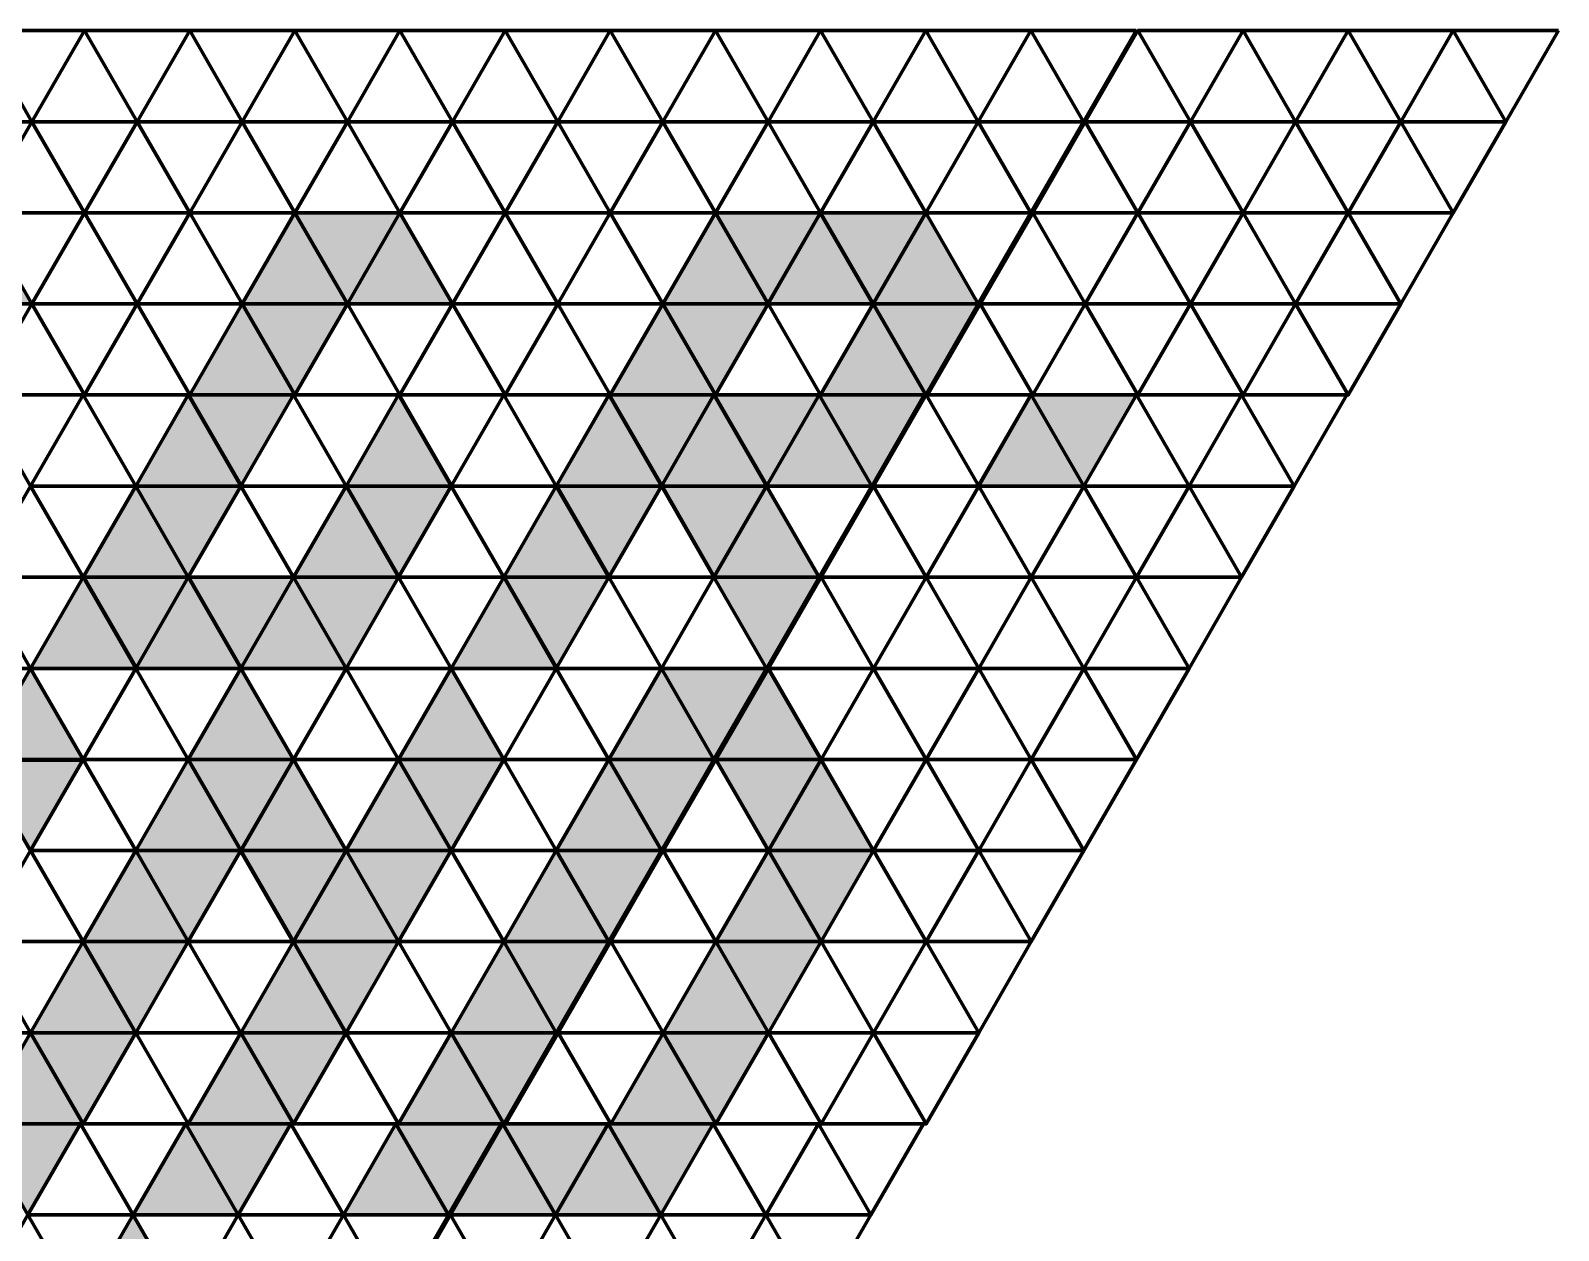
# Model space of a CAD drawing. Header units: inches. Extents: x 18 to 882, y -1167 to -33.
# Drawn here: x 609.1 to 872.7, y -240 to -33.2 of the extents above; entities that cross this region are included whole.
import ezdxf

# ---------------------------------------------------------------- set-up
doc = ezdxf.new("R2010")
doc.units = ezdxf.units.IN
doc.header["$MEASUREMENT"] = 0
doc.layers.add('Layer 1', color=7, linetype='Continuous')

# ---------------------------------------------------------------- blocks, each defined once
blk = doc.blocks.new('block 12')
at = {"layer": 'Layer 1', "true_color": 0xa7a9ab}
h = blk.add_hatch(color=253, dxfattribs=at)
h.dxf.hatch_style = 2
h.paths.add_polyline_path([(591.4, -80.21), (600.47, -64.5), (609.54, -80.21)])
h = blk.add_hatch(color=253, dxfattribs=at)
h.dxf.hatch_style = 2
h.paths.add_polyline_path([(645.44, -80.24), (654.51, -64.53), (663.57, -80.24)])
h = blk.add_hatch(color=253, dxfattribs=at)
h.dxf.hatch_style = 2
h.paths.add_polyline_path([(672.99, -64.52), (663.93, -80.22), (654.86, -64.52)])
h = blk.add_hatch(color=253, dxfattribs=at)
h.dxf.hatch_style = 2
h.paths.add_polyline_path([(663.82, -80.23), (672.89, -64.53), (681.95, -80.23)])
h = blk.add_hatch(color=253, dxfattribs=at)
h.dxf.hatch_style = 2
h.paths.add_polyline_path([(718.22, -80.23), (727.29, -64.52), (736.36, -80.23)])
h = blk.add_hatch(color=253, dxfattribs=at)
h.dxf.hatch_style = 2
h.paths.add_polyline_path([(745.42, -64.51), (736.36, -80.21), (727.29, -64.51)])
h = blk.add_hatch(color=253, dxfattribs=at)
h.dxf.hatch_style = 2
h.paths.add_polyline_path([(736.12, -80.24), (745.19, -64.54), (754.26, -80.24)])
h = blk.add_hatch(color=253, dxfattribs=at)
h.dxf.hatch_style = 2
h.paths.add_polyline_path([(763.3, -64.76), (754.23, -80.46), (745.16, -64.76)])
h = blk.add_hatch(color=253, dxfattribs=at)
h.dxf.hatch_style = 2
h.paths.add_polyline_path([(754.64, -80.41), (763.7, -64.71), (772.77, -80.41)])
h = blk.add_hatch(color=253, dxfattribs=at)
h.dxf.hatch_style = 2
h.paths.add_polyline_path([(636.63, -95.93), (645.7, -80.23), (654.76, -95.93)])
h = blk.add_hatch(color=253, dxfattribs=at)
h.dxf.hatch_style = 2
h.paths.add_polyline_path([(663.83, -80.22), (654.76, -95.92), (645.7, -80.22)])
h = blk.add_hatch(color=253, dxfattribs=at)
h.dxf.hatch_style = 2
h.paths.add_polyline_path([(709.15, -95.93), (718.22, -80.22), (727.29, -95.93)])
h = blk.add_hatch(color=253, dxfattribs=at)
h.dxf.hatch_style = 2
h.paths.add_polyline_path([(736.36, -80.21), (727.29, -95.92), (718.22, -80.21)])
h = blk.add_hatch(color=253, dxfattribs=at)
h.dxf.hatch_style = 2
h.paths.add_polyline_path([(745.43, -95.93), (754.5, -80.23), (763.57, -95.93)])
h = blk.add_hatch(color=253, dxfattribs=at)
h.dxf.hatch_style = 2
h.paths.add_polyline_path([(772.77, -80.42), (763.7, -96.13), (754.64, -80.42)])
h = blk.add_hatch(color=253, dxfattribs=at)
h.dxf.hatch_style = 2
h.paths.add_polyline_path([(627.56, -111.64), (636.63, -95.93), (645.7, -111.64)])
h = blk.add_hatch(color=253, dxfattribs=at)
h.dxf.hatch_style = 2
h.paths.add_polyline_path([(654.41, -95.92), (645.34, -111.63), (636.28, -95.92)])
h = blk.add_hatch(color=253, dxfattribs=at)
h.dxf.hatch_style = 2
h.paths.add_polyline_path([(663.82, -111.56), (672.89, -95.86), (681.95, -111.56)])
h = blk.add_hatch(color=253, dxfattribs=at)
h.dxf.hatch_style = 2
h.paths.add_polyline_path([(700.09, -111.64), (709.15, -95.94), (718.22, -111.64)])
h = blk.add_hatch(color=253, dxfattribs=at)
h.dxf.hatch_style = 2
h.paths.add_polyline_path([(727.29, -95.93), (718.22, -111.63), (709.15, -95.93)])
h = blk.add_hatch(color=253, dxfattribs=at)
h.dxf.hatch_style = 2
h.paths.add_polyline_path([(718.22, -111.65), (727.29, -95.94), (736.36, -111.65)])
h = blk.add_hatch(color=253, dxfattribs=at)
h.dxf.hatch_style = 2
h.paths.add_polyline_path([(745.41, -95.91), (736.35, -111.62), (727.28, -95.91)])
h = blk.add_hatch(color=253, dxfattribs=at)
h.dxf.hatch_style = 2
h.paths.add_polyline_path([(736.21, -111.65), (745.27, -95.94), (754.34, -111.65)])
h = blk.add_hatch(color=253, dxfattribs=at)
h.dxf.hatch_style = 2
h.paths.add_polyline_path([(763.22, -95.94), (754.15, -111.65), (745.08, -95.94)])
h = blk.add_hatch(color=253, dxfattribs=at)
h.dxf.hatch_style = 2
h.paths.add_polyline_path([(772.42, -111.65), (781.48, -95.95), (790.55, -111.65)])
h = blk.add_hatch(color=253, dxfattribs=at)
h.dxf.hatch_style = 2
h.paths.add_polyline_path([(799.97, -95.94), (790.9, -111.64), (781.84, -95.94)])
h = blk.add_hatch(color=253, dxfattribs=at)
h.dxf.hatch_style = 2
h.paths.add_polyline_path([(618.24, -127.34), (627.3, -111.64), (636.37, -127.34)])
h = blk.add_hatch(color=253, dxfattribs=at)
h.dxf.hatch_style = 2
h.paths.add_polyline_path([(645.44, -111.63), (636.37, -127.33), (627.3, -111.63)])
h = blk.add_hatch(color=253, dxfattribs=at)
h.dxf.hatch_style = 2
h.paths.add_polyline_path([(654.75, -127.35), (663.82, -111.64), (672.89, -127.35)])
h = blk.add_hatch(color=253, dxfattribs=at)
h.dxf.hatch_style = 2
h.paths.add_polyline_path([(681.95, -111.63), (672.89, -127.34), (663.82, -111.63)])
h = blk.add_hatch(color=253, dxfattribs=at)
h.dxf.hatch_style = 2
h.paths.add_polyline_path([(691.02, -127.35), (700.09, -111.65), (709.15, -127.35)])
h = blk.add_hatch(color=253, dxfattribs=at)
h.dxf.hatch_style = 2
h.paths.add_polyline_path([(718.22, -111.64), (709.15, -127.34), (700.09, -111.64)])
h = blk.add_hatch(color=253, dxfattribs=at)
h.dxf.hatch_style = 2
h.paths.add_polyline_path([(736.37, -111.61), (727.3, -127.32), (718.23, -111.61)])
h = blk.add_hatch(color=253, dxfattribs=at)
h.dxf.hatch_style = 2
h.paths.add_polyline_path([(726.8, -127.35), (735.87, -111.64), (744.94, -127.35)])
h = blk.add_hatch(color=253, dxfattribs=at)
h.dxf.hatch_style = 2
h.paths.add_polyline_path([(609.43, -143.05), (618.49, -127.34), (627.56, -143.05)])
h = blk.add_hatch(color=253, dxfattribs=at)
h.dxf.hatch_style = 2
h.paths.add_polyline_path([(636.63, -127.33), (627.56, -143.04), (618.5, -127.33)])
h = blk.add_hatch(color=253, dxfattribs=at)
h.dxf.hatch_style = 2
h.paths.add_polyline_path([(627.56, -143.05), (636.63, -127.35), (645.7, -143.05)])
h = blk.add_hatch(color=253, dxfattribs=at)
h.dxf.hatch_style = 2
h.paths.add_polyline_path([(654.41, -127.34), (645.34, -143.04), (636.28, -127.34)])
h = blk.add_hatch(color=253, dxfattribs=at)
h.dxf.hatch_style = 2
h.paths.add_polyline_path([(645.44, -143.04), (654.5, -127.34), (663.57, -143.04)])
h = blk.add_hatch(color=253, dxfattribs=at)
h.dxf.hatch_style = 2
h.paths.add_polyline_path([(672.64, -127.33), (663.57, -143.03), (654.5, -127.33)])
h = blk.add_hatch(color=253, dxfattribs=at)
h.dxf.hatch_style = 2
h.paths.add_polyline_path([(681.95, -143.04), (691.02, -127.33), (700.09, -143.04)])
h = blk.add_hatch(color=253, dxfattribs=at)
h.dxf.hatch_style = 2
h.paths.add_polyline_path([(709.15, -127.32), (700.09, -143.03), (691.02, -127.32)])
h = blk.add_hatch(color=253, dxfattribs=at)
h.dxf.hatch_style = 2
h.paths.add_polyline_path([(745.19, -127.32), (736.12, -143.03), (727.06, -127.32)])
h = blk.add_hatch(color=253, dxfattribs=at)
h.dxf.hatch_style = 2
h.paths.add_polyline_path([(600.06, -159.2), (609.13, -143.5), (618.2, -159.2)])
h = blk.add_hatch(color=253, dxfattribs=at)
h.dxf.hatch_style = 2
h.paths.add_polyline_path([(636.35, -158.94), (645.41, -143.24), (654.48, -158.94)])
h = blk.add_hatch(color=253, dxfattribs=at)
h.dxf.hatch_style = 2
h.paths.add_polyline_path([(672.6, -158.95), (681.67, -143.25), (690.74, -158.95)])
h = blk.add_hatch(color=253, dxfattribs=at)
h.dxf.hatch_style = 2
h.paths.add_polyline_path([(708.77, -159), (717.84, -143.29), (726.9, -159)])
h = blk.add_hatch(color=253, dxfattribs=at)
h.dxf.hatch_style = 2
h.paths.add_polyline_path([(735.97, -143.28), (726.9, -158.98), (717.84, -143.28)])
h = blk.add_hatch(color=253, dxfattribs=at)
h.dxf.hatch_style = 2
h.paths.add_polyline_path([(727.14, -159), (736.2, -143.29), (745.27, -159)])
h = blk.add_hatch(color=253, dxfattribs=at)
h.dxf.hatch_style = 2
h.paths.add_polyline_path([(618.1, -159.19), (609.03, -174.89), (599.97, -159.19)])
h = blk.add_hatch(color=253, dxfattribs=at)
h.dxf.hatch_style = 2
h.paths.add_polyline_path([(627.18, -174.64), (636.25, -158.94), (645.32, -174.64)])
h = blk.add_hatch(color=253, dxfattribs=at)
h.dxf.hatch_style = 2
h.paths.add_polyline_path([(654.74, -158.93), (645.67, -174.63), (636.6, -158.93)])
h = blk.add_hatch(color=253, dxfattribs=at)
h.dxf.hatch_style = 2
h.paths.add_polyline_path([(645.39, -174.54), (654.46, -158.84), (663.53, -174.54)])
h = blk.add_hatch(color=253, dxfattribs=at)
h.dxf.hatch_style = 2
h.paths.add_polyline_path([(663.44, -174.65), (672.51, -158.95), (681.57, -174.65)])
h = blk.add_hatch(color=253, dxfattribs=at)
h.dxf.hatch_style = 2
h.paths.add_polyline_path([(690.99, -158.94), (681.93, -174.64), (672.86, -158.94)])
h = blk.add_hatch(color=253, dxfattribs=at)
h.dxf.hatch_style = 2
h.paths.add_polyline_path([(699.7, -174.7), (708.77, -159), (717.84, -174.7)])
h = blk.add_hatch(color=253, dxfattribs=at)
h.dxf.hatch_style = 2
h.paths.add_polyline_path([(726.9, -158.99), (717.84, -174.69), (708.77, -158.99)])
h = blk.add_hatch(color=253, dxfattribs=at)
h.dxf.hatch_style = 2
h.paths.add_polyline_path([(745.27, -158.96), (736.2, -174.66), (727.14, -158.96)])
h = blk.add_hatch(color=253, dxfattribs=at)
h.dxf.hatch_style = 2
h.paths.add_polyline_path([(736.2, -174.7), (745.27, -159), (754.34, -174.7)])
h = blk.add_hatch(color=253, dxfattribs=at)
h.dxf.hatch_style = 2
h.paths.add_polyline_path([(618.34, -190.36), (627.41, -174.66), (636.47, -190.36)])
h = blk.add_hatch(color=253, dxfattribs=at)
h.dxf.hatch_style = 2
h.paths.add_polyline_path([(645.54, -174.65), (636.47, -190.35), (627.41, -174.65)])
h = blk.add_hatch(color=253, dxfattribs=at)
h.dxf.hatch_style = 2
h.paths.add_polyline_path([(663.28, -174.7), (654.22, -190.4), (645.15, -174.7)])
h = blk.add_hatch(color=253, dxfattribs=at)
h.dxf.hatch_style = 2
h.paths.add_polyline_path([(654.6, -190.38), (663.66, -174.67), (672.73, -190.38)])
h = blk.add_hatch(color=253, dxfattribs=at)
h.dxf.hatch_style = 2
h.paths.add_polyline_path([(681.8, -174.66), (672.73, -190.36), (663.66, -174.66)])
h = blk.add_hatch(color=253, dxfattribs=at)
h.dxf.hatch_style = 2
h.paths.add_polyline_path([(690.64, -190.41), (699.7, -174.71), (708.77, -190.41)])
h = blk.add_hatch(color=253, dxfattribs=at)
h.dxf.hatch_style = 2
h.paths.add_polyline_path([(718.19, -174.7), (709.12, -190.4), (700.06, -174.7)])
h = blk.add_hatch(color=253, dxfattribs=at)
h.dxf.hatch_style = 2
h.paths.add_polyline_path([(727.25, -190.41), (736.31, -174.71), (745.38, -190.41)])
h = blk.add_hatch(color=253, dxfattribs=at)
h.dxf.hatch_style = 2
h.paths.add_polyline_path([(754.45, -174.7), (745.38, -190.4), (736.31, -174.7)])
h = blk.add_hatch(color=253, dxfattribs=at)
h.dxf.hatch_style = 2
h.paths.add_polyline_path([(608.92, -206.06), (617.99, -190.36), (627.05, -206.06)])
h = blk.add_hatch(color=253, dxfattribs=at)
h.dxf.hatch_style = 2
h.paths.add_polyline_path([(636.47, -190.35), (627.41, -206.05), (618.34, -190.35)])
h = blk.add_hatch(color=253, dxfattribs=at)
h.dxf.hatch_style = 2
h.paths.add_polyline_path([(645.18, -206.08), (654.24, -190.37), (663.31, -206.08)])
h = blk.add_hatch(color=253, dxfattribs=at)
h.dxf.hatch_style = 2
h.paths.add_polyline_path([(672.38, -190.36), (663.31, -206.06), (654.24, -190.36)])
h = blk.add_hatch(color=253, dxfattribs=at)
h.dxf.hatch_style = 2
h.paths.add_polyline_path([(681.57, -206.1), (690.64, -190.4), (699.7, -206.1)])
h = blk.add_hatch(color=253, dxfattribs=at)
h.dxf.hatch_style = 2
h.paths.add_polyline_path([(708.77, -190.39), (699.7, -206.09), (690.64, -190.39)])
h = blk.add_hatch(color=253, dxfattribs=at)
h.dxf.hatch_style = 2
h.paths.add_polyline_path([(718.18, -206.1), (727.25, -190.4), (736.31, -206.1)])
h = blk.add_hatch(color=253, dxfattribs=at)
h.dxf.hatch_style = 2
h.paths.add_polyline_path([(745.38, -190.39), (736.31, -206.09), (727.25, -190.39)])
h = blk.add_hatch(color=253, dxfattribs=at)
h.dxf.hatch_style = 2
h.paths.add_polyline_path([(599.85, -221.77), (608.92, -206.06), (617.99, -221.77)])
h = blk.add_hatch(color=253, dxfattribs=at)
h.dxf.hatch_style = 2
h.paths.add_polyline_path([(627.05, -206.05), (617.99, -221.76), (608.92, -206.05)])
h = blk.add_hatch(color=253, dxfattribs=at)
h.dxf.hatch_style = 2
h.paths.add_polyline_path([(636.11, -221.78), (645.18, -206.07), (654.24, -221.78)])
h = blk.add_hatch(color=253, dxfattribs=at)
h.dxf.hatch_style = 2
h.paths.add_polyline_path([(663.31, -206.06), (654.24, -221.77), (645.18, -206.06)])
h = blk.add_hatch(color=253, dxfattribs=at)
h.dxf.hatch_style = 2
h.paths.add_polyline_path([(672.75, -221.8), (681.81, -206.1), (690.88, -221.8)])
h = blk.add_hatch(color=253, dxfattribs=at)
h.dxf.hatch_style = 2
h.paths.add_polyline_path([(699.95, -206.08), (690.88, -221.79), (681.81, -206.08)])
h = blk.add_hatch(color=253, dxfattribs=at)
h.dxf.hatch_style = 2
h.paths.add_polyline_path([(709.36, -221.8), (718.42, -206.1), (727.49, -221.8)])
h = blk.add_hatch(color=253, dxfattribs=at)
h.dxf.hatch_style = 2
h.paths.add_polyline_path([(736.2, -206.08), (727.14, -221.79), (718.07, -206.08)])
h = blk.add_hatch(color=253, dxfattribs=at)
h.dxf.hatch_style = 2
h.paths.add_polyline_path([(617.77, -221.72), (608.71, -237.42), (599.64, -221.72)])
h = blk.add_hatch(color=253, dxfattribs=at)
h.dxf.hatch_style = 2
h.paths.add_polyline_path([(626.83, -237.45), (635.9, -221.74), (644.96, -237.45)])
h = blk.add_hatch(color=253, dxfattribs=at)
h.dxf.hatch_style = 2
h.paths.add_polyline_path([(654.03, -221.73), (644.96, -237.44), (635.9, -221.73)])
h = blk.add_hatch(color=253, dxfattribs=at)
h.dxf.hatch_style = 2
h.paths.add_polyline_path([(663.11, -237.47), (672.18, -221.76), (681.25, -237.47)])
h = blk.add_hatch(color=253, dxfattribs=at)
h.dxf.hatch_style = 2
h.paths.add_polyline_path([(690.31, -221.75), (681.25, -237.46), (672.18, -221.75)])
h = blk.add_hatch(color=253, dxfattribs=at)
h.dxf.hatch_style = 2
h.paths.add_polyline_path([(681.36, -237.47), (690.42, -221.77), (699.49, -237.47)])
h = blk.add_hatch(color=253, dxfattribs=at)
h.dxf.hatch_style = 2
h.paths.add_polyline_path([(708.56, -221.76), (699.49, -237.46), (690.42, -221.76)])
h = blk.add_hatch(color=253, dxfattribs=at)
h.dxf.hatch_style = 2
h.paths.add_polyline_path([(699.72, -237.47), (708.79, -221.76), (717.86, -237.47)])
h = blk.add_hatch(color=253, dxfattribs=at)
h.dxf.hatch_style = 2
h.paths.add_polyline_path([(726.92, -221.75), (717.86, -237.46), (708.79, -221.75)])
h = blk.add_hatch(color=253, dxfattribs=at)
h.dxf.hatch_style = 2
h.paths.add_polyline_path([(617.56, -253.12), (626.63, -237.41), (635.69, -253.12)])
at = {"layer": 'Layer 1', "lineweight": 0}
for points in [[(591.4, -80.21), (600.47, -64.5), (609.54, -80.21), (591.4, -80.21)], [(645.44, -80.24), (654.51, -64.53), (663.57, -80.24), (645.44, -80.24)], [(672.99, -64.52), (663.93, -80.22), (654.86, -64.52), (672.99, -64.52)], [(663.82, -80.23), (672.89, -64.53), (681.95, -80.23), (663.82, -80.23)], [(718.22, -80.23), (727.29, -64.52), (736.36, -80.23), (718.22, -80.23)], [(745.42, -64.51), (736.36, -80.21), (727.29, -64.51), (745.42, -64.51)], [(736.12, -80.24), (745.19, -64.54), (754.26, -80.24), (736.12, -80.24)], [(763.3, -64.76), (754.23, -80.46), (745.16, -64.76), (763.3, -64.76)], [(754.64, -80.41), (763.7, -64.71), (772.77, -80.41), (754.64, -80.41)], [(636.63, -95.93), (645.7, -80.23), (654.76, -95.93), (636.63, -95.93)], [(663.83, -80.22), (654.76, -95.92), (645.7, -80.22), (663.83, -80.22)], [(709.15, -95.93), (718.22, -80.22), (727.29, -95.93), (709.15, -95.93)], [(736.36, -80.21), (727.29, -95.92), (718.22, -80.21), (736.36, -80.21)], [(745.43, -95.93), (754.5, -80.23), (763.57, -95.93), (745.43, -95.93)], [(772.77, -80.42), (763.7, -96.13), (754.64, -80.42), (772.77, -80.42)], [(627.56, -111.64), (636.63, -95.93), (645.7, -111.64), (627.56, -111.64)], [(654.41, -95.92), (645.34, -111.63), (636.28, -95.92), (654.41, -95.92)], [(663.82, -111.56), (672.89, -95.86), (681.95, -111.56), (663.82, -111.56)], [(700.09, -111.64), (709.15, -95.94), (718.22, -111.64), (700.09, -111.64)], [(727.29, -95.93), (718.22, -111.63), (709.15, -95.93), (727.29, -95.93)], [(718.22, -111.65), (727.29, -95.94), (736.36, -111.65), (718.22, -111.65)], [(745.41, -95.91), (736.35, -111.62), (727.28, -95.91), (745.41, -95.91)], [(736.21, -111.65), (745.27, -95.94), (754.34, -111.65), (736.21, -111.65)], [(763.22, -95.94), (754.15, -111.65), (745.08, -95.94), (763.22, -95.94)], [(772.42, -111.65), (781.48, -95.95), (790.55, -111.65), (772.42, -111.65)], [(799.97, -95.94), (790.9, -111.64), (781.84, -95.94), (799.97, -95.94)], [(618.24, -127.34), (627.3, -111.64), (636.37, -127.34), (618.24, -127.34)], [(645.44, -111.63), (636.37, -127.33), (627.3, -111.63), (645.44, -111.63)], [(654.75, -127.35), (663.82, -111.64), (672.89, -127.35), (654.75, -127.35)], [(681.95, -111.63), (672.89, -127.34), (663.82, -111.63), (681.95, -111.63)], [(691.02, -127.35), (700.09, -111.65), (709.15, -127.35), (691.02, -127.35)], [(718.22, -111.64), (709.15, -127.34), (700.09, -111.64), (718.22, -111.64)], [(736.37, -111.61), (727.3, -127.32), (718.23, -111.61), (736.37, -111.61)], [(726.8, -127.35), (735.87, -111.64), (744.94, -127.35), (726.8, -127.35)], [(609.43, -143.05), (618.49, -127.34), (627.56, -143.05), (609.43, -143.05)], [(636.63, -127.33), (627.56, -143.04), (618.5, -127.33), (636.63, -127.33)], [(627.56, -143.05), (636.63, -127.35), (645.7, -143.05), (627.56, -143.05)], [(654.41, -127.34), (645.34, -143.04), (636.28, -127.34), (654.41, -127.34)], [(645.44, -143.04), (654.5, -127.34), (663.57, -143.04), (645.44, -143.04)], [(672.64, -127.33), (663.57, -143.03), (654.5, -127.33), (672.64, -127.33)], [(681.95, -143.04), (691.02, -127.33), (700.09, -143.04), (681.95, -143.04)], [(709.15, -127.32), (700.09, -143.03), (691.02, -127.32), (709.15, -127.32)], [(745.19, -127.32), (736.12, -143.03), (727.06, -127.32), (745.19, -127.32)], [(600.06, -159.2), (609.13, -143.5), (618.2, -159.2), (600.06, -159.2)], [(636.35, -158.94), (645.41, -143.24), (654.48, -158.94), (636.35, -158.94)], [(672.6, -158.95), (681.67, -143.25), (690.74, -158.95), (672.6, -158.95)], [(708.77, -159), (717.84, -143.29), (726.9, -159), (708.77, -159)], [(735.97, -143.28), (726.9, -158.98), (717.84, -143.28), (735.97, -143.28)], [(727.14, -159), (736.2, -143.29), (745.27, -159), (727.14, -159)], [(618.1, -159.19), (609.03, -174.89), (599.97, -159.19), (618.1, -159.19)], [(627.18, -174.64), (636.25, -158.94), (645.32, -174.64), (627.18, -174.64)], [(654.74, -158.93), (645.67, -174.63), (636.6, -158.93), (654.74, -158.93)], [(645.39, -174.54), (654.46, -158.84), (663.53, -174.54), (645.39, -174.54)], [(663.44, -174.65), (672.51, -158.95), (681.57, -174.65), (663.44, -174.65)], [(690.99, -158.94), (681.93, -174.64), (672.86, -158.94), (690.99, -158.94)], [(699.7, -174.7), (708.77, -159), (717.84, -174.7), (699.7, -174.7)], [(726.9, -158.99), (717.84, -174.69), (708.77, -158.99), (726.9, -158.99)], [(745.27, -158.96), (736.2, -174.66), (727.14, -158.96), (745.27, -158.96)], [(736.2, -174.7), (745.27, -159), (754.34, -174.7), (736.2, -174.7)], [(618.34, -190.36), (627.41, -174.66), (636.47, -190.36), (618.34, -190.36)], [(645.54, -174.65), (636.47, -190.35), (627.41, -174.65), (645.54, -174.65)], [(663.28, -174.7), (654.22, -190.4), (645.15, -174.7), (663.28, -174.7)], [(654.6, -190.38), (663.66, -174.67), (672.73, -190.38), (654.6, -190.38)], [(681.8, -174.66), (672.73, -190.36), (663.66, -174.66), (681.8, -174.66)], [(690.64, -190.41), (699.7, -174.71), (708.77, -190.41), (690.64, -190.41)], [(718.19, -174.7), (709.12, -190.4), (700.06, -174.7), (718.19, -174.7)], [(727.25, -190.41), (736.31, -174.71), (745.38, -190.41), (727.25, -190.41)], [(754.45, -174.7), (745.38, -190.4), (736.31, -174.7), (754.45, -174.7)], [(608.92, -206.06), (617.99, -190.36), (627.05, -206.06), (608.92, -206.06)], [(636.47, -190.35), (627.41, -206.05), (618.34, -190.35), (636.47, -190.35)], [(645.18, -206.08), (654.24, -190.37), (663.31, -206.08), (645.18, -206.08)], [(672.38, -190.36), (663.31, -206.06), (654.24, -190.36), (672.38, -190.36)], [(681.57, -206.1), (690.64, -190.4), (699.7, -206.1), (681.57, -206.1)], [(708.77, -190.39), (699.7, -206.09), (690.64, -190.39), (708.77, -190.39)], [(718.18, -206.1), (727.25, -190.4), (736.31, -206.1), (718.18, -206.1)], [(745.38, -190.39), (736.31, -206.09), (727.25, -190.39), (745.38, -190.39)], [(599.85, -221.77), (608.92, -206.06), (617.99, -221.77), (599.85, -221.77)], [(627.05, -206.05), (617.99, -221.76), (608.92, -206.05), (627.05, -206.05)], [(636.11, -221.78), (645.18, -206.07), (654.24, -221.78), (636.11, -221.78)], [(663.31, -206.06), (654.24, -221.77), (645.18, -206.06), (663.31, -206.06)], [(672.75, -221.8), (681.81, -206.1), (690.88, -221.8), (672.75, -221.8)], [(699.95, -206.08), (690.88, -221.79), (681.81, -206.08), (699.95, -206.08)], [(709.36, -221.8), (718.42, -206.1), (727.49, -221.8), (709.36, -221.8)], [(736.2, -206.08), (727.14, -221.79), (718.07, -206.08), (736.2, -206.08)], [(617.77, -221.72), (608.71, -237.42), (599.64, -221.72), (617.77, -221.72)], [(626.83, -237.45), (635.9, -221.74), (644.96, -237.45), (626.83, -237.45)], [(654.03, -221.73), (644.96, -237.44), (635.9, -221.73), (654.03, -221.73)], [(663.11, -237.47), (672.18, -221.76), (681.25, -237.47), (663.11, -237.47)], [(690.31, -221.75), (681.25, -237.46), (672.18, -221.75), (690.31, -221.75)], [(681.36, -237.47), (690.42, -221.77), (699.49, -237.47), (681.36, -237.47)], [(708.56, -221.76), (699.49, -237.46), (690.42, -221.76), (708.56, -221.76)], [(699.72, -237.47), (708.79, -221.76), (717.86, -237.47), (699.72, -237.47)], [(726.92, -221.75), (717.86, -237.46), (708.79, -221.75), (726.92, -221.75)], [(617.56, -253.12), (626.63, -237.41), (635.69, -253.12), (617.56, -253.12)]]:
    blk.add_lwpolyline(points, dxfattribs=at)
blk = doc.blocks.new('block 13')
at = {"layer": 'Layer 1', "color": 179, "lineweight": 70, "true_color": 0x231f20}
for points in [[(591.26, -48.93), (600.32, -33.23), (609.39, -48.93), (591.26, -48.93)], [(618.46, -33.23), (609.39, -48.93), (600.32, -33.23), (618.46, -33.23)], [(609.39, -48.93), (618.46, -33.23), (627.52, -48.93), (609.39, -48.93)], [(636.59, -33.23), (627.52, -48.93), (618.46, -33.23), (636.59, -33.23)], [(627.52, -48.93), (636.59, -33.23), (645.66, -48.93), (627.52, -48.93)], [(654.73, -33.23), (645.66, -48.93), (636.59, -33.23), (654.73, -33.23)], [(645.66, -48.93), (654.73, -33.23), (663.79, -48.93), (645.66, -48.93)], [(672.86, -33.23), (663.79, -48.93), (654.73, -33.23), (672.86, -33.23)], [(663.79, -48.93), (672.86, -33.23), (681.93, -48.93), (663.79, -48.93)], [(690.99, -33.23), (681.93, -48.93), (672.86, -33.23), (690.99, -33.23)], [(681.93, -48.93), (690.99, -33.23), (700.06, -48.93), (681.93, -48.93)], [(709.13, -33.23), (700.06, -48.93), (690.99, -33.23), (709.13, -33.23)], [(700.06, -48.93), (709.13, -33.23), (718.19, -48.93), (700.06, -48.93)], [(727.26, -33.23), (718.19, -48.93), (709.13, -33.23), (727.26, -33.23)], [(718.19, -48.93), (727.26, -33.23), (736.33, -48.93), (718.19, -48.93)], [(745.39, -33.23), (736.33, -48.93), (727.26, -33.23), (745.39, -33.23)], [(736.33, -48.93), (745.4, -33.23), (754.46, -48.93), (736.33, -48.93)], [(763.53, -33.23), (754.46, -48.93), (745.39, -33.23), (763.53, -33.23)], [(754.46, -48.93), (763.53, -33.23), (772.6, -48.93), (754.46, -48.93)], [(781.66, -33.23), (772.6, -48.93), (763.53, -33.23), (781.66, -33.23)], [(772.6, -48.93), (781.66, -33.23), (790.73, -48.93), (772.6, -48.93)], [(799.8, -33.23), (790.73, -48.93), (781.66, -33.23), (799.8, -33.23)], [(791.05, -48.93), (800.12, -33.23), (809.18, -48.93), (791.05, -48.93)], [(818.25, -33.23), (809.18, -48.93), (800.12, -33.23), (818.25, -33.23)], [(809.18, -48.93), (818.25, -33.23), (827.32, -48.93), (809.18, -48.93)], [(836.39, -33.23), (827.32, -48.93), (818.25, -33.23), (836.39, -33.23)], [(827.32, -48.93), (836.39, -33.23), (845.45, -48.93), (827.32, -48.93)], [(854.52, -33.23), (845.45, -48.93), (836.39, -33.23), (854.52, -33.23)], [(845.45, -48.93), (854.52, -33.23), (863.59, -48.93), (845.45, -48.93)], [(872.65, -33.23), (863.59, -48.93), (854.52, -33.23), (872.65, -33.23)], [(609.39, -48.93), (600.32, -64.64), (591.26, -48.93), (609.39, -48.93)], [(600.32, -64.64), (609.39, -48.93), (618.46, -64.64), (600.32, -64.64)], [(627.52, -48.93), (618.46, -64.64), (609.39, -48.93), (627.52, -48.93)], [(618.46, -64.64), (627.52, -48.93), (636.59, -64.64), (618.46, -64.64)], [(645.66, -48.93), (636.59, -64.64), (627.52, -48.93), (645.66, -48.93)], [(636.59, -64.64), (645.66, -48.93), (654.73, -64.64), (636.59, -64.64)], [(663.79, -48.93), (654.73, -64.64), (645.66, -48.93), (663.79, -48.93)], [(654.73, -64.64), (663.79, -48.93), (672.86, -64.64), (654.73, -64.64)], [(681.93, -48.93), (672.86, -64.64), (663.79, -48.93), (681.93, -48.93)], [(672.86, -64.64), (681.93, -48.93), (690.99, -64.64), (672.86, -64.64)], [(700.06, -48.93), (690.99, -64.64), (681.93, -48.93), (700.06, -48.93)], [(690.99, -64.64), (700.06, -48.93), (709.13, -64.64), (690.99, -64.64)], [(718.19, -48.93), (709.13, -64.64), (700.06, -48.93), (718.19, -48.93)], [(709.13, -64.64), (718.19, -48.93), (727.26, -64.64), (709.13, -64.64)], [(736.33, -48.93), (727.26, -64.64), (718.19, -48.93), (736.33, -48.93)], [(727.26, -64.64), (736.33, -48.93), (745.4, -64.64), (727.26, -64.64)], [(754.46, -48.93), (745.4, -64.64), (736.33, -48.93), (754.46, -48.93)], [(745.4, -64.64), (754.46, -48.93), (763.53, -64.64), (745.4, -64.64)], [(772.6, -48.93), (763.53, -64.64), (754.46, -48.93), (772.6, -48.93)], [(763.53, -64.64), (772.6, -48.93), (781.66, -64.64), (763.53, -64.64)], [(790.73, -48.93), (781.66, -64.64), (772.6, -48.93), (790.73, -48.93)], [(781.98, -64.64), (791.05, -48.93), (800.12, -64.64), (781.98, -64.64)], [(809.18, -48.93), (800.12, -64.64), (791.05, -48.93), (809.18, -48.93)], [(800.12, -64.64), (809.18, -48.93), (818.25, -64.64), (800.12, -64.64)], [(827.32, -48.93), (818.25, -64.64), (809.18, -48.93), (827.32, -48.93)], [(818.25, -64.64), (827.32, -48.93), (836.39, -64.64), (818.25, -64.64)], [(845.45, -48.93), (836.39, -64.64), (827.32, -48.93), (845.45, -48.93)], [(836.39, -64.64), (845.45, -48.93), (854.52, -64.64), (836.39, -64.64)], [(863.59, -48.93), (854.52, -64.64), (845.45, -48.93), (863.59, -48.93)], [(591.26, -80.34), (600.32, -64.64), (609.39, -80.34), (591.26, -80.34)], [(618.46, -64.64), (609.39, -80.34), (600.32, -64.64), (618.46, -64.64)], [(609.39, -80.34), (618.46, -64.64), (627.52, -80.34), (609.39, -80.34)], [(636.59, -64.64), (627.52, -80.34), (618.46, -64.64), (636.59, -64.64)], [(627.53, -80.34), (636.59, -64.64), (645.66, -80.34), (627.53, -80.34)], [(654.73, -64.64), (645.66, -80.34), (636.59, -64.64), (654.73, -64.64)], [(645.66, -80.34), (654.73, -64.64), (663.79, -80.34), (645.66, -80.34)], [(672.86, -64.64), (663.79, -80.34), (654.73, -64.64), (672.86, -64.64)], [(663.79, -80.34), (672.86, -64.64), (681.93, -80.34), (663.79, -80.34)], [(690.99, -64.64), (681.93, -80.34), (672.86, -64.64), (690.99, -64.64)], [(681.93, -80.34), (690.99, -64.64), (700.06, -80.34), (681.93, -80.34)], [(709.13, -64.64), (700.06, -80.34), (690.99, -64.64), (709.13, -64.64)], [(700.06, -80.34), (709.13, -64.64), (718.19, -80.34), (700.06, -80.34)], [(727.26, -64.64), (718.19, -80.34), (709.13, -64.64), (727.26, -64.64)], [(718.19, -80.34), (727.26, -64.64), (736.33, -80.34), (718.19, -80.34)], [(745.4, -64.64), (736.33, -80.34), (727.26, -64.64), (745.4, -64.64)], [(736.33, -80.34), (745.4, -64.64), (754.46, -80.34), (736.33, -80.34)], [(763.53, -64.64), (754.46, -80.34), (745.4, -64.64), (763.53, -64.64)], [(754.46, -80.34), (763.53, -64.64), (772.6, -80.34), (754.46, -80.34)], [(781.66, -64.64), (772.6, -80.34), (763.53, -64.64), (781.66, -64.64)], [(772.92, -80.34), (781.98, -64.64), (791.05, -80.34), (772.92, -80.34)], [(800.12, -64.64), (791.05, -80.34), (781.98, -64.64), (800.12, -64.64)], [(791.05, -80.34), (800.12, -64.64), (809.18, -80.34), (791.05, -80.34)], [(818.25, -64.64), (809.18, -80.34), (800.12, -64.64), (818.25, -64.64)], [(809.18, -80.34), (818.25, -64.64), (827.32, -80.34), (809.18, -80.34)], [(836.39, -64.64), (827.32, -80.34), (818.25, -64.64), (836.39, -64.64)], [(827.32, -80.34), (836.39, -64.64), (845.45, -80.34), (827.32, -80.34)], [(854.52, -64.64), (845.45, -80.34), (836.39, -64.64), (854.52, -64.64)], [(609.39, -80.34), (600.32, -96.04), (591.26, -80.34), (609.39, -80.34)], [(600.32, -96.04), (609.39, -80.34), (618.46, -96.04), (600.32, -96.04)], [(627.52, -80.34), (618.46, -96.04), (609.39, -80.34), (627.52, -80.34)], [(618.46, -96.04), (627.52, -80.34), (636.59, -96.04), (618.46, -96.04)], [(645.66, -80.34), (636.59, -96.04), (627.52, -80.34), (645.66, -80.34)], [(636.59, -96.04), (645.66, -80.34), (654.73, -96.04), (636.59, -96.04)], [(663.79, -80.34), (654.73, -96.04), (645.66, -80.34), (663.79, -80.34)], [(654.73, -96.04), (663.79, -80.34), (672.86, -96.04), (654.73, -96.04)], [(681.93, -80.34), (672.86, -96.04), (663.79, -80.34), (681.93, -80.34)], [(672.86, -96.04), (681.93, -80.34), (690.99, -96.04), (672.86, -96.04)], [(700.06, -80.34), (690.99, -96.04), (681.93, -80.34), (700.06, -80.34)], [(690.99, -96.04), (700.06, -80.34), (709.13, -96.04), (690.99, -96.04)], [(718.19, -80.34), (709.13, -96.04), (700.06, -80.34), (718.19, -80.34)], [(709.13, -96.04), (718.19, -80.34), (727.26, -96.04), (709.13, -96.04)], [(736.33, -80.34), (727.26, -96.04), (718.19, -80.34), (736.33, -80.34)], [(727.26, -96.04), (736.33, -80.34), (745.4, -96.04), (727.26, -96.04)], [(754.46, -80.34), (745.39, -96.04), (736.33, -80.34), (754.46, -80.34)], [(745.4, -96.04), (754.46, -80.34), (763.53, -96.04), (745.4, -96.04)], [(772.6, -80.34), (763.53, -96.04), (754.46, -80.34), (772.6, -80.34)], [(763.85, -96.04), (772.92, -80.34), (781.98, -96.04), (763.85, -96.04)], [(791.05, -80.34), (781.98, -96.04), (772.92, -80.34), (791.05, -80.34)], [(781.98, -96.04), (791.05, -80.34), (800.12, -96.04), (781.98, -96.04)], [(809.18, -80.34), (800.12, -96.04), (791.05, -80.34), (809.18, -80.34)], [(800.12, -96.04), (809.18, -80.34), (818.25, -96.04), (800.12, -96.04)], [(827.32, -80.34), (818.25, -96.04), (809.18, -80.34), (827.32, -80.34)], [(818.25, -96.04), (827.32, -80.34), (836.39, -96.04), (818.25, -96.04)], [(845.45, -80.34), (836.39, -96.04), (827.32, -80.34), (845.45, -80.34)], [(618.21, -96.04), (609.14, -111.75), (600.08, -96.04), (618.21, -96.04)], [(609.14, -111.75), (618.21, -96.04), (627.28, -111.75), (609.14, -111.75)], [(636.34, -96.04), (627.28, -111.75), (618.21, -96.04), (636.34, -96.04)], [(627.28, -111.75), (636.34, -96.04), (645.41, -111.75), (627.28, -111.75)], [(654.48, -96.04), (645.41, -111.75), (636.34, -96.04), (654.48, -96.04)], [(645.41, -111.75), (654.48, -96.04), (663.55, -111.75), (645.41, -111.75)], [(672.61, -96.04), (663.55, -111.75), (654.48, -96.04), (672.61, -96.04)], [(663.55, -111.75), (672.61, -96.04), (681.68, -111.75), (663.55, -111.75)], [(690.75, -96.04), (681.68, -111.75), (672.61, -96.04), (690.75, -96.04)], [(681.68, -111.75), (690.75, -96.04), (699.81, -111.75), (681.68, -111.75)], [(708.88, -96.04), (699.81, -111.75), (690.75, -96.04), (708.88, -96.04)], [(699.81, -111.75), (708.88, -96.04), (717.95, -111.75), (699.81, -111.75)], [(727.01, -96.04), (717.95, -111.75), (708.88, -96.04), (727.01, -96.04)], [(717.95, -111.75), (727.01, -96.04), (736.08, -111.75), (717.95, -111.75)], [(745.15, -96.04), (736.08, -111.75), (727.01, -96.04), (745.15, -96.04)], [(736.08, -111.75), (745.15, -96.04), (754.21, -111.75), (736.08, -111.75)], [(763.28, -96.04), (754.21, -111.75), (745.15, -96.04), (763.28, -96.04)], [(754.54, -111.75), (763.6, -96.04), (772.67, -111.75), (754.54, -111.75)], [(781.74, -96.04), (772.67, -111.75), (763.6, -96.04), (781.74, -96.04)], [(772.67, -111.75), (781.74, -96.04), (790.8, -111.75), (772.67, -111.75)], [(799.87, -96.04), (790.8, -111.75), (781.74, -96.04), (799.87, -96.04)], [(790.8, -111.75), (799.87, -96.04), (808.94, -111.75), (790.8, -111.75)], [(818, -96.04), (808.94, -111.75), (799.87, -96.04), (818, -96.04)], [(808.94, -111.75), (818, -96.04), (827.07, -111.75), (808.94, -111.75)], [(836.14, -96.04), (827.07, -111.75), (818, -96.04), (836.14, -96.04)], [(600.08, -127.45), (609.14, -111.75), (618.21, -127.45), (600.08, -127.45)], [(627.28, -111.75), (618.21, -127.45), (609.14, -111.75), (627.28, -111.75)], [(618.21, -127.45), (627.28, -111.75), (636.34, -127.45), (618.21, -127.45)], [(645.41, -111.75), (636.34, -127.45), (627.28, -111.75), (645.41, -111.75)], [(636.34, -127.45), (645.41, -111.75), (654.48, -127.45), (636.34, -127.45)], [(663.55, -111.75), (654.48, -127.45), (645.41, -111.75), (663.55, -111.75)], [(654.48, -127.45), (663.55, -111.75), (672.61, -127.45), (654.48, -127.45)], [(681.68, -111.75), (672.61, -127.45), (663.55, -111.75), (681.68, -111.75)], [(672.61, -127.45), (681.68, -111.75), (690.75, -127.45), (672.61, -127.45)], [(699.81, -111.75), (690.75, -127.45), (681.68, -111.75), (699.81, -111.75)], [(690.75, -127.45), (699.81, -111.75), (708.88, -127.45), (690.75, -127.45)], [(717.95, -111.75), (708.88, -127.45), (699.81, -111.75), (717.95, -111.75)], [(708.88, -127.45), (717.95, -111.75), (727.01, -127.45), (708.88, -127.45)], [(736.08, -111.75), (727.01, -127.45), (717.95, -111.75), (736.08, -111.75)], [(727.01, -127.45), (736.08, -111.75), (745.15, -127.45), (727.01, -127.45)], [(754.21, -111.75), (745.15, -127.45), (736.08, -111.75), (754.21, -111.75)], [(745.47, -127.45), (754.54, -111.75), (763.6, -127.45), (745.47, -127.45)], [(772.67, -111.75), (763.6, -127.45), (754.54, -111.75), (772.67, -111.75)], [(763.6, -127.45), (772.67, -111.75), (781.74, -127.45), (763.6, -127.45)], [(790.8, -111.75), (781.74, -127.45), (772.67, -111.75), (790.8, -111.75)], [(781.74, -127.45), (790.8, -111.75), (799.87, -127.45), (781.74, -127.45)], [(808.94, -111.75), (799.87, -127.45), (790.8, -111.75), (808.94, -111.75)], [(799.87, -127.45), (808.94, -111.75), (818, -127.45), (799.87, -127.45)], [(827.07, -111.75), (818, -127.45), (808.94, -111.75), (827.07, -111.75)], [(591.01, -143.16), (600.08, -127.45), (609.14, -143.16), (591.01, -143.16)], [(618.21, -127.45), (609.14, -143.16), (600.08, -127.45), (618.21, -127.45)], [(609.14, -143.16), (618.21, -127.45), (627.28, -143.16), (609.14, -143.16)], [(636.34, -127.45), (627.28, -143.16), (618.21, -127.45), (636.34, -127.45)], [(627.28, -143.16), (636.34, -127.45), (645.41, -143.16), (627.28, -143.16)], [(654.48, -127.45), (645.41, -143.16), (636.34, -127.45), (654.48, -127.45)], [(645.41, -143.16), (654.48, -127.45), (663.55, -143.16), (645.41, -143.16)], [(672.61, -127.45), (663.55, -143.16), (654.48, -127.45), (672.61, -127.45)], [(663.55, -143.16), (672.61, -127.45), (681.68, -143.16), (663.55, -143.16)], [(690.75, -127.45), (681.68, -143.16), (672.61, -127.45), (690.75, -127.45)], [(681.68, -143.16), (690.75, -127.45), (699.81, -143.16), (681.68, -143.16)], [(708.88, -127.45), (699.81, -143.16), (690.75, -127.45), (708.88, -127.45)], [(699.81, -143.16), (708.88, -127.45), (717.95, -143.16), (699.81, -143.16)], [(727.01, -127.45), (717.95, -143.16), (708.88, -127.45), (727.01, -127.45)], [(717.95, -143.16), (727.01, -127.45), (736.08, -143.16), (717.95, -143.16)], [(745.15, -127.45), (736.08, -143.16), (727.01, -127.45), (745.15, -127.45)], [(736.4, -143.16), (745.47, -127.45), (754.54, -143.16), (736.4, -143.16)], [(763.6, -127.45), (754.54, -143.16), (745.47, -127.45), (763.6, -127.45)], [(754.54, -143.16), (763.6, -127.45), (772.67, -143.16), (754.54, -143.16)], [(781.74, -127.45), (772.67, -143.16), (763.6, -127.45), (781.74, -127.45)], [(772.67, -143.16), (781.74, -127.45), (790.8, -143.16), (772.67, -143.16)], [(799.87, -127.45), (790.8, -143.16), (781.74, -127.45), (799.87, -127.45)], [(790.8, -143.16), (799.87, -127.45), (808.94, -143.16), (790.8, -143.16)], [(818, -127.45), (808.94, -143.16), (799.87, -127.45), (818, -127.45)], [(600.08, -158.86), (609.14, -143.16), (618.21, -158.86), (600.08, -158.86)], [(627.28, -143.16), (618.21, -158.86), (609.14, -143.16), (627.28, -143.16)], [(618.21, -158.86), (627.28, -143.16), (636.34, -158.86), (618.21, -158.86)], [(645.41, -143.16), (636.34, -158.86), (627.28, -143.16), (645.41, -143.16)], [(636.34, -158.86), (645.41, -143.16), (654.48, -158.86), (636.34, -158.86)], [(663.55, -143.16), (654.48, -158.86), (645.41, -143.16), (663.55, -143.16)], [(654.48, -158.86), (663.55, -143.16), (672.61, -158.86), (654.48, -158.86)], [(681.68, -143.16), (672.61, -158.86), (663.55, -143.16), (681.68, -143.16)], [(672.61, -158.86), (681.68, -143.16), (690.75, -158.86), (672.61, -158.86)], [(699.81, -143.16), (690.75, -158.86), (681.68, -143.16), (699.81, -143.16)], [(690.75, -158.86), (699.81, -143.16), (708.88, -158.86), (690.75, -158.86)], [(717.95, -143.16), (708.88, -158.86), (699.81, -143.16), (717.95, -143.16)], [(708.88, -158.86), (717.95, -143.16), (727.01, -158.86), (708.88, -158.86)], [(736.08, -143.16), (727.01, -158.86), (717.95, -143.16), (736.08, -143.16)], [(727.33, -158.86), (736.4, -143.16), (745.47, -158.86), (727.33, -158.86)], [(754.53, -143.16), (745.47, -158.86), (736.4, -143.16), (754.53, -143.16)], [(745.47, -158.86), (754.54, -143.16), (763.6, -158.86), (745.47, -158.86)], [(772.67, -143.16), (763.6, -158.86), (754.53, -143.16), (772.67, -143.16)], [(763.6, -158.86), (772.67, -143.16), (781.74, -158.86), (763.6, -158.86)], [(790.8, -143.16), (781.74, -158.86), (772.67, -143.16), (790.8, -143.16)], [(781.74, -158.86), (790.8, -143.16), (799.87, -158.86), (781.74, -158.86)], [(808.94, -143.16), (799.87, -158.86), (790.8, -143.16), (808.94, -143.16)], [(618.21, -158.86), (609.14, -174.57), (600.08, -158.86), (618.21, -158.86)], [(609.14, -174.57), (618.21, -158.86), (627.28, -174.57), (609.14, -174.57)], [(636.34, -158.86), (627.28, -174.57), (618.21, -158.86), (636.34, -158.86)], [(627.28, -174.57), (636.34, -158.86), (645.41, -174.57), (627.28, -174.57)], [(654.48, -158.86), (645.41, -174.57), (636.34, -158.86), (654.48, -158.86)], [(645.41, -174.57), (654.48, -158.86), (663.55, -174.57), (645.41, -174.57)], [(672.61, -158.86), (663.54, -174.57), (654.48, -158.86), (672.61, -158.86)], [(663.55, -174.57), (672.61, -158.86), (681.68, -174.57), (663.55, -174.57)], [(690.75, -158.86), (681.68, -174.57), (672.61, -158.86), (690.75, -158.86)], [(681.68, -174.57), (690.75, -158.86), (699.81, -174.57), (681.68, -174.57)], [(708.88, -158.86), (699.81, -174.57), (690.75, -158.86), (708.88, -158.86)], [(699.81, -174.57), (708.88, -158.86), (717.95, -174.57), (699.81, -174.57)], [(727.01, -158.86), (717.95, -174.57), (708.88, -158.86), (727.01, -158.86)], [(718.27, -174.57), (727.33, -158.86), (736.4, -174.57), (718.27, -174.57)], [(745.47, -158.86), (736.4, -174.57), (727.33, -158.86), (745.47, -158.86)], [(736.4, -174.57), (745.47, -158.86), (754.53, -174.57), (736.4, -174.57)], [(763.6, -158.86), (754.53, -174.57), (745.47, -158.86), (763.6, -158.86)], [(754.53, -174.57), (763.6, -158.86), (772.67, -174.57), (754.53, -174.57)], [(781.74, -158.86), (772.67, -174.57), (763.6, -158.86), (781.74, -158.86)], [(772.67, -174.57), (781.74, -158.86), (790.8, -174.57), (772.67, -174.57)], [(799.87, -158.86), (790.8, -174.57), (781.74, -158.86), (799.87, -158.86)], [(600.08, -190.27), (609.14, -174.57), (618.21, -190.27), (600.08, -190.27)], [(627.28, -174.57), (618.21, -190.27), (609.14, -174.57), (627.28, -174.57)], [(618.21, -190.27), (627.28, -174.57), (636.34, -190.27), (618.21, -190.27)], [(645.41, -174.57), (636.34, -190.27), (627.28, -174.57), (645.41, -174.57)], [(636.34, -190.27), (645.41, -174.57), (654.48, -190.27), (636.34, -190.27)], [(663.55, -174.57), (654.48, -190.27), (645.41, -174.57), (663.55, -174.57)], [(654.48, -190.27), (663.55, -174.57), (672.61, -190.27), (654.48, -190.27)], [(681.68, -174.57), (672.61, -190.27), (663.55, -174.57), (681.68, -174.57)], [(672.61, -190.27), (681.68, -174.57), (690.75, -190.27), (672.61, -190.27)], [(699.81, -174.57), (690.75, -190.27), (681.68, -174.57), (699.81, -174.57)], [(690.75, -190.27), (699.81, -174.57), (708.88, -190.27), (690.75, -190.27)], [(717.95, -174.57), (708.88, -190.27), (699.81, -174.57), (717.95, -174.57)], [(709.2, -190.27), (718.27, -174.57), (727.33, -190.27), (709.2, -190.27)], [(736.4, -174.57), (727.33, -190.27), (718.27, -174.57), (736.4, -174.57)], [(727.33, -190.27), (736.4, -174.57), (745.47, -190.27), (727.33, -190.27)], [(754.53, -174.57), (745.47, -190.27), (736.4, -174.57), (754.53, -174.57)], [(745.47, -190.27), (754.54, -174.57), (763.6, -190.27), (745.47, -190.27)], [(772.67, -174.57), (763.6, -190.27), (754.53, -174.57), (772.67, -174.57)], [(763.6, -190.27), (772.67, -174.57), (781.74, -190.27), (763.6, -190.27)], [(790.8, -174.57), (781.74, -190.27), (772.67, -174.57), (790.8, -174.57)], [(591.01, -205.97), (600.08, -190.27), (609.14, -205.97), (591.01, -205.97)], [(618.21, -190.27), (609.14, -205.97), (600.08, -190.27), (618.21, -190.27)], [(609.14, -205.97), (618.21, -190.27), (627.28, -205.97), (609.14, -205.97)], [(636.34, -190.27), (627.28, -205.97), (618.21, -190.27), (636.34, -190.27)], [(627.28, -205.97), (636.34, -190.27), (645.41, -205.97), (627.28, -205.97)], [(654.48, -190.27), (645.41, -205.97), (636.34, -190.27), (654.48, -190.27)], [(645.41, -205.97), (654.48, -190.27), (663.55, -205.97), (645.41, -205.97)], [(672.61, -190.27), (663.55, -205.97), (654.48, -190.27), (672.61, -190.27)], [(663.55, -205.97), (672.61, -190.27), (681.68, -205.97), (663.55, -205.97)], [(690.75, -190.27), (681.68, -205.97), (672.61, -190.27), (690.75, -190.27)], [(681.68, -205.97), (690.75, -190.27), (699.81, -205.97), (681.68, -205.97)], [(708.88, -190.27), (699.81, -205.97), (690.75, -190.27), (708.88, -190.27)], [(700.13, -205.97), (709.2, -190.27), (718.27, -205.97), (700.13, -205.97)], [(727.33, -190.27), (718.27, -205.97), (709.2, -190.27), (727.33, -190.27)], [(718.27, -205.97), (727.33, -190.27), (736.4, -205.97), (718.27, -205.97)], [(745.47, -190.27), (736.4, -205.97), (727.33, -190.27), (745.47, -190.27)], [(736.4, -205.97), (745.47, -190.27), (754.54, -205.97), (736.4, -205.97)], [(763.6, -190.27), (754.53, -205.97), (745.47, -190.27), (763.6, -190.27)], [(754.54, -205.97), (763.6, -190.27), (772.67, -205.97), (754.54, -205.97)], [(781.74, -190.27), (772.67, -205.97), (763.6, -190.27), (781.74, -190.27)], [(600.08, -221.68), (609.14, -205.97), (618.21, -221.68), (600.08, -221.68)], [(627.28, -205.97), (618.21, -221.68), (609.14, -205.97), (627.28, -205.97)], [(618.21, -221.68), (627.28, -205.97), (636.34, -221.68), (618.21, -221.68)], [(645.41, -205.97), (636.34, -221.68), (627.28, -205.97), (645.41, -205.97)], [(636.34, -221.68), (645.41, -205.97), (654.48, -221.68), (636.34, -221.68)], [(663.54, -205.97), (654.48, -221.68), (645.41, -205.97), (663.54, -205.97)], [(654.48, -221.68), (663.55, -205.97), (672.61, -221.68), (654.48, -221.68)], [(681.68, -205.97), (672.61, -221.68), (663.54, -205.97), (681.68, -205.97)], [(672.61, -221.68), (681.68, -205.97), (690.75, -221.68), (672.61, -221.68)], [(699.81, -205.97), (690.75, -221.68), (681.68, -205.97), (699.81, -205.97)], [(691.07, -221.68), (700.13, -205.97), (709.2, -221.68), (691.07, -221.68)], [(718.27, -205.97), (709.2, -221.68), (700.13, -205.97), (718.27, -205.97)], [(709.2, -221.68), (718.27, -205.97), (727.33, -221.68), (709.2, -221.68)], [(736.4, -205.97), (727.33, -221.68), (718.27, -205.97), (736.4, -205.97)], [(727.33, -221.68), (736.4, -205.97), (745.47, -221.68), (727.33, -221.68)], [(754.53, -205.97), (745.47, -221.68), (736.4, -205.97), (754.53, -205.97)], [(745.47, -221.68), (754.53, -205.97), (763.6, -221.68), (745.47, -221.68)], [(772.67, -205.97), (763.6, -221.68), (754.53, -205.97), (772.67, -205.97)], [(617.76, -221.68), (608.7, -237.38), (599.63, -221.68), (617.76, -221.68)], [(608.7, -237.38), (617.76, -221.68), (626.83, -237.38), (608.7, -237.38)], [(635.9, -221.68), (626.83, -237.38), (617.76, -221.68), (635.9, -221.68)], [(626.83, -237.38), (635.9, -221.68), (644.96, -237.38), (626.83, -237.38)], [(654.03, -221.68), (644.96, -237.38), (635.9, -221.68), (654.03, -221.68)], [(644.96, -237.38), (654.03, -221.68), (663.1, -237.38), (644.96, -237.38)], [(672.17, -221.68), (663.1, -237.38), (654.03, -221.68), (672.17, -221.68)], [(663.1, -237.38), (672.17, -221.68), (681.23, -237.38), (663.1, -237.38)], [(690.3, -221.68), (681.23, -237.38), (672.17, -221.68), (690.3, -221.68)], [(681.55, -237.38), (690.62, -221.68), (699.69, -237.38), (681.55, -237.38)], [(708.75, -221.68), (699.69, -237.38), (690.62, -221.68), (708.75, -221.68)], [(699.69, -237.38), (708.75, -221.68), (717.82, -237.38), (699.69, -237.38)], [(726.89, -221.68), (717.82, -237.38), (708.75, -221.68), (726.89, -221.68)], [(717.82, -237.38), (726.89, -221.68), (735.95, -237.38), (717.82, -237.38)], [(745.02, -221.68), (735.95, -237.38), (726.89, -221.68), (745.02, -221.68)], [(735.95, -237.38), (745.02, -221.68), (754.09, -237.38), (735.95, -237.38)], [(763.15, -221.68), (754.09, -237.38), (745.02, -221.68), (763.15, -221.68)], [(599.63, -253.09), (608.7, -237.38), (617.76, -253.09), (599.63, -253.09)], [(626.83, -237.38), (617.76, -253.09), (608.7, -237.38), (626.83, -237.38)], [(617.76, -253.09), (626.83, -237.38), (635.9, -253.09), (617.76, -253.09)], [(644.96, -237.38), (635.9, -253.09), (626.83, -237.38), (644.96, -237.38)], [(635.9, -253.09), (644.96, -237.38), (654.03, -253.09), (635.9, -253.09)], [(663.1, -237.38), (654.03, -253.09), (644.96, -237.38), (663.1, -237.38)], [(654.03, -253.09), (663.1, -237.38), (672.17, -253.09), (654.03, -253.09)], [(681.23, -237.38), (672.17, -253.09), (663.1, -237.38), (681.23, -237.38)], [(672.49, -253.09), (681.55, -237.38), (690.62, -253.09), (672.49, -253.09)], [(699.69, -237.38), (690.62, -253.09), (681.55, -237.38), (699.69, -237.38)], [(690.62, -253.09), (699.69, -237.38), (708.75, -253.09), (690.62, -253.09)], [(717.82, -237.38), (708.75, -253.09), (699.69, -237.38), (717.82, -237.38)], [(708.75, -253.09), (717.82, -237.38), (726.89, -253.09), (708.75, -253.09)], [(735.95, -237.38), (726.89, -253.09), (717.82, -237.38), (735.95, -237.38)], [(726.89, -253.09), (735.95, -237.38), (745.02, -253.09), (726.89, -253.09)], [(754.09, -237.38), (745.02, -253.09), (735.95, -237.38), (754.09, -237.38)]]:
    blk.add_lwpolyline(points, dxfattribs=at)
blk = doc.blocks.new('block 11')
at = {"layer": 'Layer 1'}
for name in ['block 13', 'block 12']:
    blk.add_blockref(name, (0, 0), dxfattribs=at)

msp = doc.modelspace()

# ---------------------------------------------------------------- block references
at = {"layer": 'Layer 1'}
msp.add_blockref('block 11', (0, 0), dxfattribs=at)

doc.saveas('drawing.dxf')
